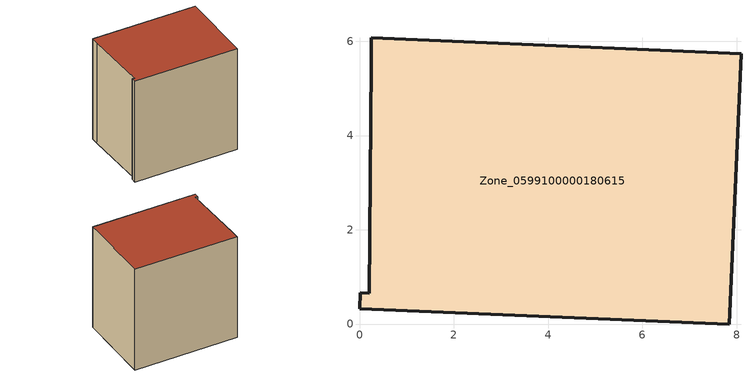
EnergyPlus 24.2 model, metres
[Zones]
Zone_0599100000180615
 floor ground (C_G): 0.24,5.54 0.25,6.07 8.09,5.73 7.84,0 0,0.32 0.01,0.66 0.2,0.65 z1.49
 wall outside (C_F): 0.2,0.65 0.01,0.66 0,0.32 7.84,0 8.09,5.73 0.25,6.07 0.24,5.54 0.2,0.65 z1.49:9.68
 roof outside (C_R): 0.25,6.07 0.24,5.54 0.2,0.65 0.01,0.66 0,0.32 7.84,0 8.09,5.73 z9.68
[BUILDING]
Pand.0599100000180615: North Axis=0; Terrain=City; Loads Convergence Tolerance Value=0.04; Temperature Convergence Tolerance Value=0.4; Solar Distribution=FullExterior; Maximum Number of Warmup Days=25; Minimum Number of Warmup Days=1
[Site:Location]
Rotterdam.The.Hague.AP_ZH_NLD Design_Conditions: Latitude=51.96; Longitude=4.45; Time Zone=1; Elevation=-4.5
[SITE:GROUNDTEMPERATURE:BUILDINGSURFACE]
18, 18, 18, 18, 18, 18, 18, 18, 18, 18, 18, 18
[MATERIAL] Thermal Absorptance=0.9; Solar Absorptance=0.7; Visible Absorptance=0.7
Name | Roughness | Thickness | Conductivity | Density | Specific Heat
G.TI.1946-1964 | MediumSmooth | 0.15 | 1 | 540 | 1210
F.TI.1946-1964 | Rough | 0.3 | 0.857143 | 1920 | 840
R.TI.1946-1964 | MediumRough | 0.2 | 0.277778 | 1500 | 1000
[CONSTRUCTION]
C_G: G.TI.1946-1964
C_F: F.TI.1946-1964
C_R: R.TI.1946-1964
[ZONE]
Zone_0599100000180615: Type=1; Multiplier=1; Ceiling Height=Autocalculate; Volume=Autocalculate; Floor Area=autocalculate; Part of Total Floor Area=Yes
[ZONEINFILTRATION:DESIGNFLOWRATE]
Infil_Zone_0599100000180615: Zone or ZoneList or Space or SpaceList=Zone_0599100000180615; Schedule=AlwaysOn; Design Flow Rate Calculation Method=Flow/Area; Flow Rate per Floor Area=0.003; Constant Term Coefficient=1; Temperature Term Coefficient=0; Velocity Term Coefficient=0; Velocity Squared Term Coefficient=0
[HVACTEMPLATE:ZONE:IDEALLOADSAIRSYSTEM]
Zone_0599100000180615: Maximum Heating Supply Air Temperature=50; Minimum Cooling Supply Air Temperature=13; Maximum Heating Supply Air Humidity Ratio=0.0156; Minimum Cooling Supply Air Humidity Ratio=0.0077; Heating Limit=NoLimit; Cooling Limit=NoLimit; Dehumidification Control Type=ConstantSensibleHeatRatio; Cooling Sensible Heat Ratio=0.7; Dehumidification Setpoint=60; Humidification Control Type=None; Humidification Setpoint=30; Outdoor Air Method=None; Outdoor Air Flow Rate per Person=0.00944; Outdoor Air Flow Rate per Zone Floor Area=0; Outdoor Air Flow Rate per Zone=0; Demand Controlled Ventilation Type=None; Outdoor Air Economizer Type=NoEconomizer; Heat Recovery Type=None; Sensible Heat Recovery Effectiveness=0.7; Latent Heat Recovery Effectiveness=0.65
[ZONECONTROL:THERMOSTAT]
ThermostatControl_Zone_0599100000180615: Zone or ZoneList=Zone_0599100000180615; Control Type Schedule=DualSetpointControlType; Control 1=Thermostat_Zone_0599100000180615; Temperature Difference Between Cutout And Setpoint=0
[THERMOSTATSETPOINT:DUALSETPOINT]
Thermostat_Zone_0599100000180615: Heating Setpoint Temperature Schedule=HeatingSetpoint_Zone_0599100000180615; Cooling Setpoint Temperature Schedule=CoolingSetpoint_Zone_0599100000180615
[SCHEDULE:COMPACT]
HeatingSetpoint_Zone_0599100000180615: Through: 12/31, For: AllDays, Until: 24:00, 21
CoolingSetpoint_Zone_0599100000180615: Through: 12/31, For: AllDays, Until: 24:00, 24
DualSetpointControlType: Through: 12/31, For: AllDays, Until: 24:00, 4
AlwaysOn: Through: 12/31, For: AllDays, Until: 24:00, 1
